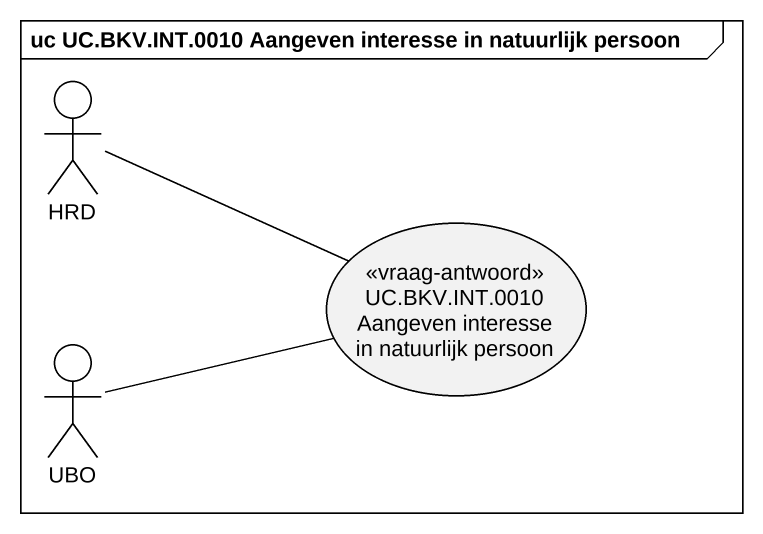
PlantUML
@startuml
mainframe uc UC.BKV.INT.0010 Aangeven interesse in natuurlijk persoon
actor HRD
usecase "UC.BKV.INT.0010 Aangeven interesse in natuurlijk persoon" as UC_BKV_INT_0010_Aangeven <<vraag-antwoord>>
actor UBO
HRD -right- UC_BKV_INT_0010_Aangeven
UBO -right- UC_BKV_INT_0010_Aangeven
@enduml
